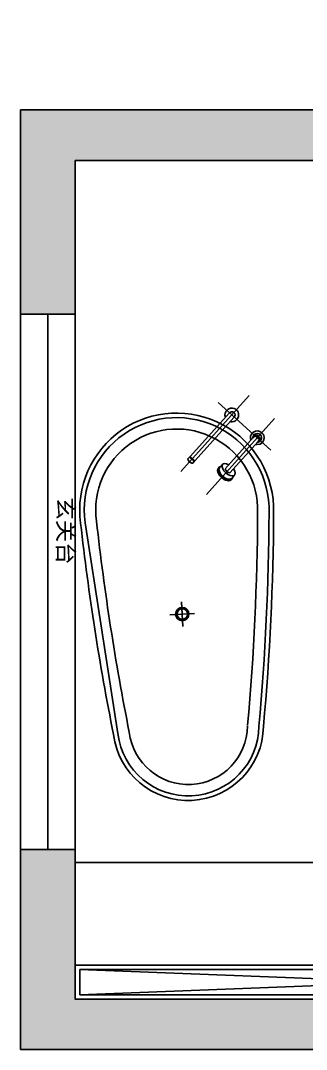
# Model space of a CAD drawing. Header units: millimetres. Extents: x -108767 to 78913, y -380878 to 1470.
# Drawn here: x -36359 to -35106, y -175676 to -171165 of the extents above; entities that cross this region are included whole.
import ezdxf

# ---------------------------------------------------------------- set-up
doc = ezdxf.new("R2010")
doc.units = ezdxf.units.MM
doc.header["$LTSCALE"] = 10
for name, color, linetype in [('01平-洁具', 137, 'Continuous'), ('021洁具', 146, 'Continuous'), ('NW-01-wall(原有墙体)', 255, 'Continuous'), ('NW-02-厨卫具', 44, 'Continuous'), ('T01-天花', 30, 'Continuous')]:
    doc.layers.add(name, color=color, linetype=linetype)
doc.styles.get("Standard").update_dxf_attribs({"font": ''})
doc.styles.get('Standard').set_extended_font_data('SimSun')

# ---------------------------------------------------------------- blocks, each defined once
blk = doc.blocks.new('A$C55D235CF')
at = {"color": 35}
blk.add_line((641.1, 191.2), (547, -739.8), dxfattribs=at)
at = {"color": 8, "flags": 128}
blk.add_lwpolyline([(497.1, -736.5, 0.02138), (591.2, 194.7, 0.021415)], format="xyb", dxfattribs=at)
at = {"layer": 'NW-02-厨卫具', "color": 251}
for p, q in [((31.2, 686.2), (-189.1, 466)), ((210.1, 393.1), (-106.4, 709.6)), ((104, 287), (-212.5, 603.5)), ((237.6, -285.5), (237.6, -177.2)), ((291.8, -231.3), (183.4, -231.3))]:
    blk.add_line(p, q, dxfattribs=at)
at = {"layer": 'NW-02-厨卫具', "color": 8}
for p, q in [((-55.7, 633.1), (-55.8, 626.1)), ((-54.1, 639.6), (-55.7, 633.1)), ((-51.4, 645), (-54.1, 639.6)), ((-46.7, 649.8), (-51.4, 645)), ((-42.1, 654.4), (-46.7, 649.8)), ((-37.4, 656.8), (-42.1, 654.4)), ((-30.5, 658.8), (-37.4, 656.8)), ((-21.8, 658.8), (-30.5, 658.8)), ((-11.4, 655.3), (-21.8, 658.8)), ((-16, 639), (166.8, 456.2)), ((-5, 650.1), (-11.4, 655.3)), ((-1.8, 646.9), (-5, 650.1)), ((2.5, 638.5), (-1.8, 646.9)), ((4.1, 629.2), (2.5, 638.5)), ((-55.8, 626.1), (-54.1, 618.7)), ((-54.1, 618.7), (-50.5, 611.9)), ((-50.5, 611.9), (-46.8, 608.2)), ((-46.8, 608.2), (-40.8, 603)), ((-40.8, 603), (-33, 599.9)), ((-35.8, 619.2), (147, 436.4)), ((-33, 599.9), (-26.2, 599.1)), ((-26.2, 599.1), (-21.6, 599.4)), ((-21.6, 599.4), (-17.1, 600.4)), ((2.7, 620.2), (4.1, 629.2)), ((-155.1, 542.4), (-158.4, 537.3)), ((-153.2, 544.3), (-155.1, 542.4)), ((-144.8, 550.2), (-153.2, 544.3)), ((-135.7, 552.8), (-144.8, 550.2)), ((-126.5, 552.5), (-135.7, 552.8)), ((-114.3, 547.2), (-126.5, 552.5)), ((-107.1, 539.8), (-114.3, 547.2)), ((-160.9, 531.2), (-162, 522.8)), ((-162, 522.8), (-160.1, 512.5)), ((-158.4, 537.3), (-160.9, 531.2)), ((-160.1, 512.5), (-153.2, 501.8)), ((-153.2, 501.8), (-143, 495.1)), ((-135.5, 506.7), (-4.1, 375.4)), ((-115.7, 526.5), (15.7, 395.2)), ((-103.3, 531.8), (-107.1, 539.8)), ((-102, 521.5), (-103.3, 531.8)), ((-103.3, 514.2), (-102, 521.5)), ((-143, 495.1), (-128.2, 493.3)), ((-128.2, 493.3), (-123.1, 494.4)), ((166.8, 456.2), (147, 436.4)), ((168.9, 454), (149.1, 434.2)), ((166.1, 455.4), (166.8, 456.2)), ((166.1, 455.4), (168.2, 453.3)), ((168.2, 453.3), (166.1, 455.4)), ((168.9, 454), (168.2, 453.3)), ((168.9, 454), (176.2, 446.8)), ((176.2, 446.8), (168.9, 454)), ((39.9, 400.7), (25.8, 414.7)), ((34.2, 406.3), (25.8, 414.7)), ((36, 405.9), (34.2, 406.3)), ((147, 436.4), (147.7, 437.1)), ((147.7, 437.1), (149.8, 434.9)), ((147.7, 437.1), (149.8, 434.9)), ((149.8, 434.9), (149.1, 434.2)), ((149.1, 434.2), (156.4, 427)), ((149.1, 434.2), (156.4, 427)), ((156.4, 427), (157.1, 426.6)), ((157.1, 426.6), (157.9, 426.4)), ((157.9, 426.4), (159.3, 426.6)), ((159.3, 426.6), (160.6, 427)), ((160.6, 427), (162.8, 428.1)), ((162.8, 428.1), (166.5, 430.7)), ((166.5, 430.7), (168.3, 432.3)), ((168.3, 432.3), (169.6, 433.6)), ((169.6, 433.6), (171.5, 435.5)), ((171.5, 435.5), (174.2, 439)), ((174.2, 439), (176, 442.3)), ((176, 442.3), (176.7, 444.7)), ((176.5, 446.3), (176.2, 446.8)), ((176.7, 445.6), (176.5, 446.3)), ((176.7, 444.7), (176.7, 445.6)), ((-9.6, 351.2), (-23.7, 365.2)), ((-23.7, 365.2), (-15.3, 356.8)), ((35.9, 359.6), (41.5, 366.7)), ((39.2, 404.6), (36, 405.9)), ((41.8, 402.6), (39.2, 404.6)), ((41.5, 366.7), (43.8, 370.3)), ((41.8, 402.6), (45.4, 399.1)), ((43.6, 400.8), (41.8, 402.6)), ((45.4, 399.1), (43.6, 400.8)), ((43.8, 370.3), (46.6, 376)), ((47.2, 396.7), (45.4, 399.1)), ((46.6, 376), (48.4, 381.4)), ((48.7, 393.4), (47.2, 396.7)), ((48.4, 381.4), (49.3, 388.8)), ((49.3, 388.8), (48.7, 393.4)), ((-15.3, 356.8), (-14.5, 353.9)), ((-14.5, 353.9), (-12.7, 350.6)), ((-12.7, 350.6), (-11.6, 349.2)), ((-11.6, 349.2), (-8, 345.6)), ((-11.6, 349.2), (-8, 345.6)), ((-8, 345.6), (-5.6, 343.8)), ((-5.6, 343.8), (-1.3, 342.1)), ((-1.3, 342.1), (4.7, 341.8)), ((4.7, 341.8), (8, 342.3)), ((8, 342.3), (15.1, 344.5)), ((15.1, 344.5), (20.2, 347)), ((20.2, 347), (26.6, 351.1)), ((26.6, 351.1), (31.4, 355.9)), ((31.4, 355.9), (35.9, 359.6))]:
    blk.add_line(p, q, dxfattribs=at)
at = {"layer": 'NW-02-厨卫具', "flags": 128}
for points in [[(566.7, -743.2, 0.021411), (661.1, 190.7, 1.08619), (-185.9, 190.7, 0.021411), (-91.5, -743.2, 0.930125), (566.7, -743.2)], [(641.1, 191.2, 1.089171), (-165.9, 191.2)], [(-165.9, 191.8, 0.021415), (-71.7, -740.6)], [(-71.8, -739.8, 0.935819), (547, -739.8)]]:
    blk.add_lwpolyline(points, format="xyb", dxfattribs=at)
at = {"layer": 'NW-02-厨卫具', "color": 8, "flags": 128}
for points in [[(591.3, 195.5, 1.089171), (-116, 195.5, 1.089171)], [(-116, 194.7, 0.021415), (-22.2, -733.5, 0.021415)], [(-21.9, -736.5, 0.935819), (497.1, -736.5, 0.935819)]]:
    blk.add_lwpolyline(points, format="xyb", dxfattribs=at)
at = {"layer": 'NW-02-厨卫具', "color": 8}
for radius in [29.2, 23.2]:
    blk.add_circle((237.6, -231.3), radius, dxfattribs=at)
for centre, radius, start, end in [((-25.9, 629.1), 14, 45, 225), ((-132, 523), 19.1, 10.5537, 259.4463), ((-147.2, 494.8), 14.8, 42.055, 83.5179), ((-126.7, 517.8), 16.1, 15.1781, 254.8219), ((-125.6, 516.6), 14, 45, 225), ((-103.8, 538.2), 14.8, 186.4821, 227.945), ((-7.8, 398.8), 23.7, 278.7868, 351.2132)]:
    blk.add_arc(centre, radius, start, end, dxfattribs=at)
for centre, start_param, end_param in [((1, 390), 1.982313, 7.442465), ((15.1, 375.9), 3.141593, 6.283185)]:
    blk.add_ellipse(centre, major_axis=(24.7, 24.7), ratio=0.528596, start_param=start_param, end_param=end_param, dxfattribs=at)
at = {"layer": 'NW-02-厨卫具', "color": 8, "extrusion": (0, 0, -1)}
blk.add_ellipse((15.1, 375.9), major_axis=(26.7, 26.7), ratio=0.563059, start_param=-0.384776, end_param=3.526331, dxfattribs=at)
blk = doc.blocks.new('*U190')
blk.add_lwpolyline([(579.61, -3276.7), (290.11, -3276.7), (290.11, -3291.7), (579.61, -3291.7)], close=True)
at = {"color": 6}
blk.add_lwpolyline([(577.61, -3278.7), (292.11, -3278.7), (292.11, -3289.7), (577.61, -3289.7)], close=True, dxfattribs=at)
at = {"color": 250}
for points in [[(292.11, -3289.7), (577.61, -3278.7)], [(292.11, -3278.7), (577.61, -3289.7)]]:
    blk.add_lwpolyline(points, dxfattribs=at)

msp = doc.modelspace()

# ---------------------------------------------------------------- hatches: boundary and pattern name
at = {"layer": 'NW-01-wall(原有墙体)'}
h = msp.add_hatch(color=250, dxfattribs=at)
h.dxf.hatch_style = 1
h.paths.add_polyline_path([(-33324.3, -171165), (-33544.3, -171165), (-33544.3, -171556), (-36359.3, -171556), (-36359.3, -172452), (-36119.3, -172452), (-36119.3, -171778), (-33324.3, -171778)])
h = msp.add_hatch(color=250, dxfattribs=at)
h.dxf.hatch_style = 1
h.paths.add_polyline_path([(-26709.3, -171569), (-28827.3, -171569), (-28827.3, -171206), (-29047.3, -171206), (-29047.3, -171778), (-26929.3, -171778), (-26929.3, -175456), (-36119.3, -175456), (-36119.3, -174800), (-36359.3, -174800), (-36359.3, -175676), (-26709.3, -175676)])

# ---------------------------------------------------------------- linework, layer by layer
at = {"layer": '021洁具'}
msp.add_lwpolyline([(-34719.3, -175456), (-33224.3, -175456), (-33224.3, -174856), (-36119.3, -174856), (-36119.3, -175456)], dxfattribs=at)
at = {"layer": 'NW-01-wall(原有墙体)'}
for p, q in [((-36359.3, -171556), (-36359.3, -175676)), ((-36359.3, -171556), (-33544.3, -171556)), ((-36119.3, -171778), (-36119.3, -175456)), ((-33324.3, -171778), (-36119.3, -171778)), ((-36119.3, -172452), (-36359.3, -172452)), ((-36239.3, -172452), (-36239.3, -174800)), ((-36119.3, -174800), (-36359.3, -174800)), ((-36119.3, -174800), (-36119.3, -175456)), ((-36119.3, -175456), (-31305.3, -175456)), ((-26709.3, -175676), (-36359.3, -175676))]:
    msp.add_line(p, q, dxfattribs=at)

# ---------------------------------------------------------------- block references
at = {"layer": '01平-洁具', "xscale": -1, "rotation": 3.06085959515368}
msp.add_blockref('A$C55D235CF', (-35425.7, -173523.5), dxfattribs=at)
at = {"layer": '021洁具', "xscale": -10, "yscale": 10, "zscale": 10}
msp.add_blockref('*U190', (-30323.2, -142539), dxfattribs=at)

# ---------------------------------------------------------------- texts
at = {"layer": 'T01-天花', "color": 252, "insert": (-36125.3, -173255.6), "char_height": 72, "attachment_point": 1, "rotation": 270}
msp.add_mtext_dynamic_manual_height_columns('{\\fSimSun|b0|i0|c134|p2;玄关台}', width=1029.846, gutter_width=12.5, heights=[0], dxfattribs=at)

doc.saveas('drawing.dxf')
